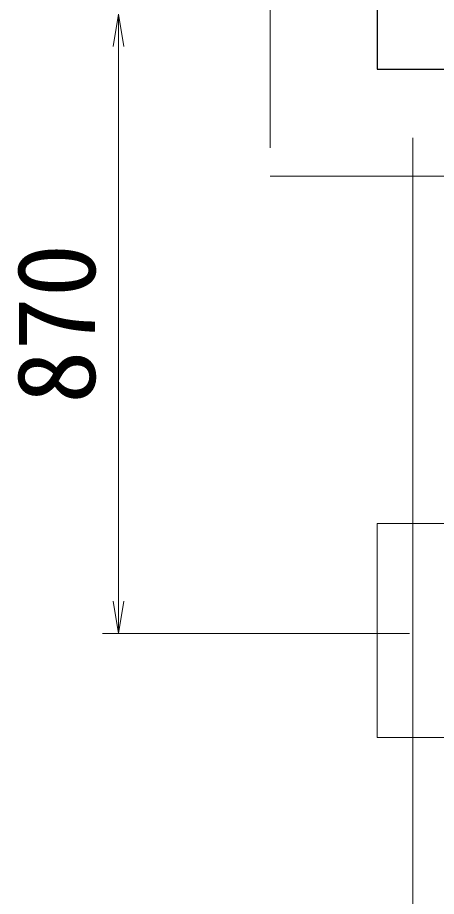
# Model space of a CAD drawing. Units: millimetres, scale not verified. Extents: x 900 to 24300, y 900 to 16920.
# Drawn here: x 4991 to 5578, y 7590 to 8823 of the extents above; entities that cross this region are included whole.
import ezdxf
from ezdxf.enums import TextEntityAlignment as Align

# ---------------------------------------------------------------- set-up
doc = ezdxf.new("R2010")
doc.units = ezdxf.units.MM
doc.header["$LTSCALE"] = 60
doc.linetypes.add('DASHED', pattern=[7.5, 6, -1.5])
for name, color, linetype, lineweight in [('D-STR-DIM\u3000寸法線、寸法値', 7, 'Continuous', 0), ('D-STR-STR1', 7, 'DASHED', 13), ('D-STR\u3000構造物外形線', 1, 'Continuous', 25)]:
    doc.layers.add(name, color=color, linetype=linetype, lineweight=lineweight)
doc.styles.add('ＭＳ ゴシック', font='')
doc.styles.get('ＭＳ ゴシック').set_extended_font_data('MS Gothic')

# ---------------------------------------------------------------- blocks, each defined once
blk = doc.blocks.new('open_arrow')
at = {"color": 0, "linetype": 'Continuous', "lineweight": -2}
blk.add_lwpolyline([(7.5, 1.25), (0, 0), (7.5, -1.25)], dxfattribs=at)

msp = doc.modelspace()

# ---------------------------------------------------------------- linework, layer by layer
at = {"layer": 'D-STR-DIM\u3000寸法線、寸法値', "lineweight": 13}
for p, q in [((5132.22, 7959.14), (5132.22, 8827.74)), ((5544.87, 8654.54), (5544.87, 6032.68)), ((5544.87, 8654.54), (5544.87, 6032.68)), ((5539.87, 7959.14), (5109.72, 7959.14))]:
    msp.add_line(p, q, dxfattribs=at)
at = {"layer": 'D-STR-STR1'}
for p, q in [((5344.87, 9000.54), (5344.87, 8600.54)), ((5344.87, 8600.54), (5744.87, 8600.54)), ((5794.87, 8113.14), (5494.87, 8113.14)), ((5494.87, 8113.14), (5494.87, 7813.14)), ((5794.87, 8113.14), (5494.87, 8113.14)), ((5494.87, 8113.14), (5494.87, 7813.14)), ((5494.87, 7813.14), (5794.87, 7813.14)), ((5494.87, 7813.14), (5794.87, 7813.14))]:
    msp.add_line(p, q, dxfattribs=at)
at = {"layer": 'D-STR\u3000構造物外形線'}
for p, q in [((5494.87, 8850.54), (5494.87, 8750.54)), ((5494.87, 8750.54), (5594.87, 8750.54))]:
    msp.add_line(p, q, dxfattribs=at)

# ---------------------------------------------------------------- block references
at = {"layer": 'D-STR-DIM\u3000寸法線、寸法値', "lineweight": 13, "xscale": 6, "yscale": 6}
for p, rotation in [((5132.22, 8827.74), 270), ((5132.22, 7959.14), 90)]:
    msp.add_blockref('open_arrow', p, dxfattribs=dict(at, rotation=rotation))

# ---------------------------------------------------------------- texts
at = {"layer": 'D-STR-DIM\u3000寸法線、寸法値', "style": 'ＭＳ ゴシック'}
msp.add_text('870', height=110, rotation=90, dxfattribs=at).set_placement((5132.22, 8393.44), align=Align.BOTTOM_CENTER)

doc.saveas('drawing.dxf')
